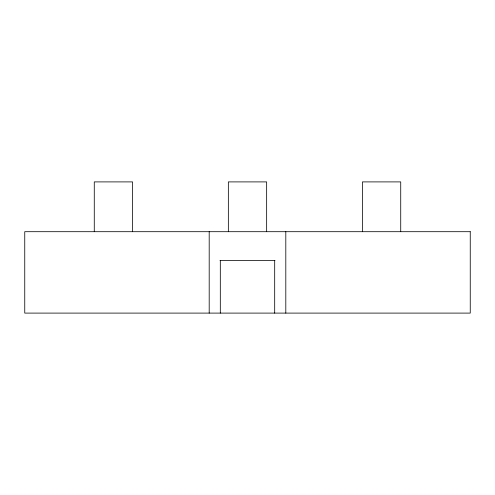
<?xml version="1.0" encoding="UTF-8"?>
<svg xmlns="http://www.w3.org/2000/svg" width="495" height="495" viewBox="0 0 495 495"><rect width="100%" height="100%" fill="white"/><g stroke="black" fill="none" stroke-linecap="round" stroke-linejoin="round"><path stroke-width="0.74" d="M219.997 260.426L275.003 260.426M400.727 231.697L400.727 181.9L362.42 181.9L362.42 231.697M285.807 231.697L285.807 313.1M274.688 260.426L274.688 313.1M266.65 231.697L266.65 181.9L228.35 181.9L228.35 231.697M220.312 260.426L220.312 313.1M209.193 231.697L209.193 313.1M132.58 231.697L132.58 181.9L94.273 181.9L94.273 231.697M470.25 231.697L24.75 231.697L24.75 313.1L470.25 313.1L470.25 231.697"/></g></svg>
